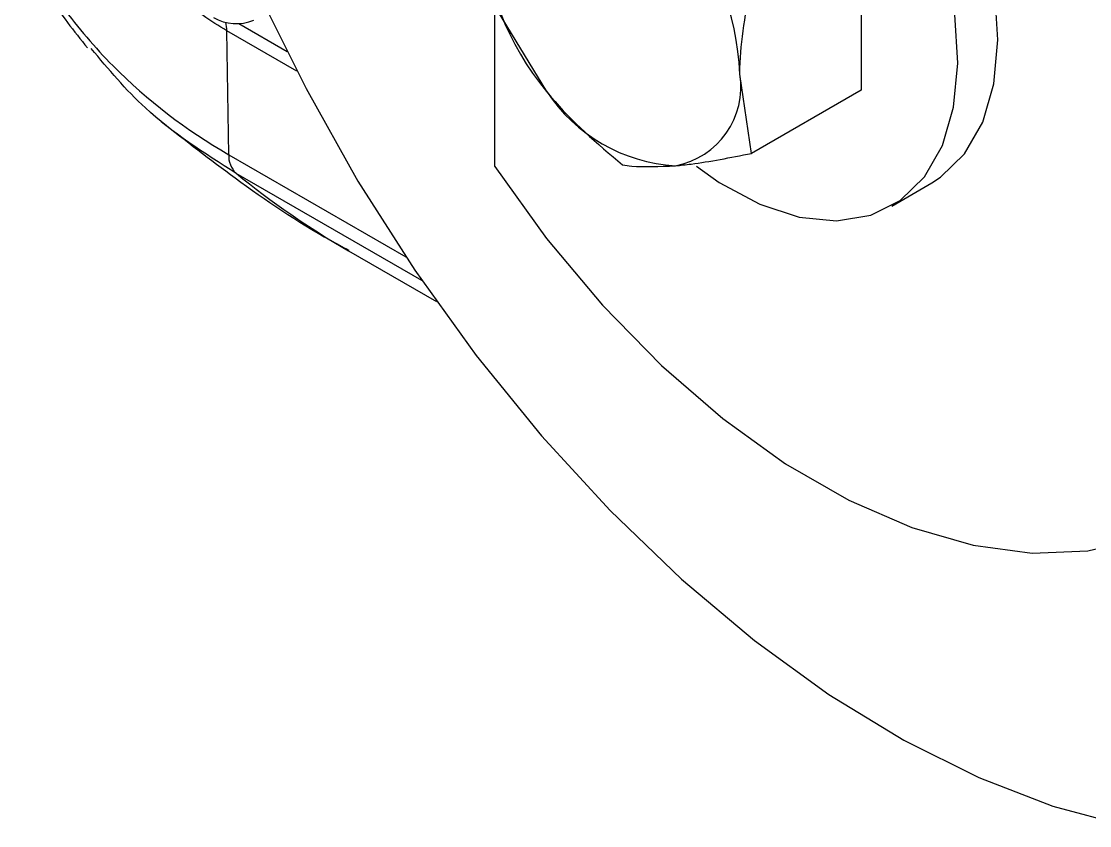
# Model space of a CAD drawing. Extents: x 2 to 136, y 1 to 99.
# Drawn here: x 97.568 to 99.032, y 9.108 to 10.211 of the extents above; entities that cross this region are included whole.
import ezdxf

# ---------------------------------------------------------------- set-up
doc = ezdxf.new("R2010")
doc.units = 0
doc.header["$MEASUREMENT"] = 0
doc.layers.add('OBJECT', color=7, linetype='CONTINUOUS')

msp = doc.modelspace()

# ---------------------------------------------------------------- linework, layer by layer
at = {"layer": 'OBJECT'}
for p, q in [((98.7188, 10.3526), (98.7188, 10.1169)), ((98.2149, 10.2342), (98.2875, 10.1151)), ((98.2168, 10.0121), (98.2168, 10.2311)), ((97.8518, 10.0283), (97.8492, 10.1982)), ((97.9454, 10.1427), (97.8492, 10.1982)), ((97.8655, 10.208), (97.9318, 10.1697)), ((98.5684, 10.0301), (98.5527, 10.1389)), ((98.7188, 10.1169), (98.5684, 10.0301)), ((97.8518, 10.0283), (98.0946, 9.8882)), ((98.1166, 9.8557), (97.8619, 10.0027)), ((98.7608, 9.9579), (98.8159, 9.9898)), ((98.0162, 9.8964), (98.1368, 9.8268))]:
    msp.add_line(p, q, dxfattribs=at)
at = {"layer": 'OBJECT', "flags": 128}
for points in [[(98.8159, 9.9898), (98.8277, 9.9973), (98.8608, 10.0296), (98.8855, 10.0727), (98.9009, 10.1253), (98.9065, 10.1858), (98.9022, 10.2521), (98.8881, 10.3222), (98.8647, 10.3938), (98.8326, 10.4645), (98.793, 10.5322), (98.7471, 10.5946), (98.6964, 10.6498), (98.6424, 10.6959), (98.5871, 10.7316), (98.532, 10.7555), (98.4791, 10.767)], [(98.493, 10.0125), (98.5244, 9.9903), (98.5799, 9.9604), (98.6341, 9.9426), (98.6853, 9.9375), (98.732, 9.9452), (98.7725, 9.9655), (98.8057, 9.9977), (98.8303, 10.0408), (98.8457, 10.0935), (98.8514, 10.1539), (98.8471, 10.2203), (98.833, 10.2903), (98.8095, 10.3619), (98.7775, 10.4327), (98.7379, 10.5004), (98.6919, 10.5628), (98.6412, 10.618), (98.5873, 10.6641), (98.5319, 10.6997), (98.4769, 10.7237), (98.4239, 10.7352), (98.4239, 10.7352)], [(97.9068, 10.2213), (97.9578, 10.1189), (98.029, 9.9921), (98.107, 9.8697), (98.1912, 9.7529), (98.2808, 9.6427), (98.3748, 9.5402), (98.4724, 9.4464), (98.5726, 9.3622), (98.6747, 9.2882), (98.7775, 9.2253), (98.8801, 9.1741), (98.9816, 9.1349), (99.0809, 9.1082)], [(98.2168, 10.0121), (98.2877, 9.9135), (98.3642, 9.8221), (98.4451, 9.7393), (98.5293, 9.6664), (98.6154, 9.6044), (98.7021, 9.5543), (98.7882, 9.5169), (98.8723, 9.4927), (98.9533, 9.482), (99.0298, 9.4851), (99.1007, 9.5018)]]:
    msp.add_lwpolyline(points, dxfattribs=at)
at = {"layer": 'OBJECT'}
for centre, radius, start, end in [((98.1693, 10.1212), 0.3837, 2.6393, 39.7721), ((98.5824, 10.3606), 0.3837, 182.6393, 219.7721), ((97.8621, 10.2704), 0.0625, 240.0027, 292.599), ((97.8032, 10.1979), 0.046, 0.3059, 14.5948), ((98.4441, 10.1212), 0.1099, 280.5467, 9.2519), ((98.4779, 10.2409), 0.2282, 213.4347, 266.5706), ((97.8846, 10.0265), 0.0328, 176.702, 226.3597), ((98.606, 10.9174), 1.1791, 230.8731, 239.9873)]:
    msp.add_arc(centre, radius, start, end, dxfattribs=at)
for points, knots in [([(97.5676, 10.3202), (97.5676, 10.3202), (97.5835, 10.2879), (97.6221, 10.2297), (97.7111, 10.1249), (97.7934, 10.0621), (97.8518, 10.0283), (97.8518, 10.0283)], [0, 0, 0, 0, 0.000004, 0.259099, 0.518181, 0.999995, 1, 1, 1, 1]), ([(97.5704, 10.3059), (97.5816, 10.2854), (97.6068, 10.2391), (97.6398, 10.1978), (97.6581, 10.1748)], [0, 0, 0, 0, 0.442887, 1, 1, 1, 1]), ([(98.5527, 10.1389), (98.5527, 10.1417), (98.5529, 10.1816), (98.561, 10.2252), (98.5684, 10.2658)], [0, 0, 0, 0, 0.070214, 1, 1, 1, 1]), ([(97.8492, 10.1982), (97.8492, 10.1982), (97.8268, 10.2111), (97.8061, 10.2268), (97.7854, 10.2425)], [0, 0, 0, 0, 0.000025, 1, 1, 1, 1]), ([(97.8619, 10.0027), (97.8183, 10.0304), (97.7431, 10.0781), (97.687, 10.1455), (97.6634, 10.1738)], [0, 0, 0, 0, 0.579571, 1, 1, 1, 1]), ([(98.2875, 10.1151), (98.2896, 10.1125), (98.3197, 10.0755), (98.357, 10.0438), (98.3917, 10.0143)], [0, 0, 0, 0, 0.070214, 1, 1, 1, 1]), ([(97.7592, 10.0738), (97.7927, 10.0477), (97.8673, 9.9896), (97.9538, 9.931), (98.0081, 9.9018), (98.0166, 9.8973)], [0, 0, 0, 0, 0.40812, 0.907823, 1, 1, 1, 1]), ([(98.4643, 10.0131), (98.4714, 10.0138), (98.502, 10.0169), (98.5396, 10.0244), (98.5684, 10.0301)], [0, 0, 0, 0, 0.231849, 1, 1, 1, 1]), ([(98.3917, 10.0143), (98.3958, 10.0137), (98.4152, 10.0109), (98.4426, 10.0121), (98.4643, 10.0131)], [0, 0, 0, 0, 0.211001, 1, 1, 1, 1])]:
    msp.add_open_spline(points, degree=3, knots=knots, dxfattribs=at)

doc.saveas('drawing.dxf')
